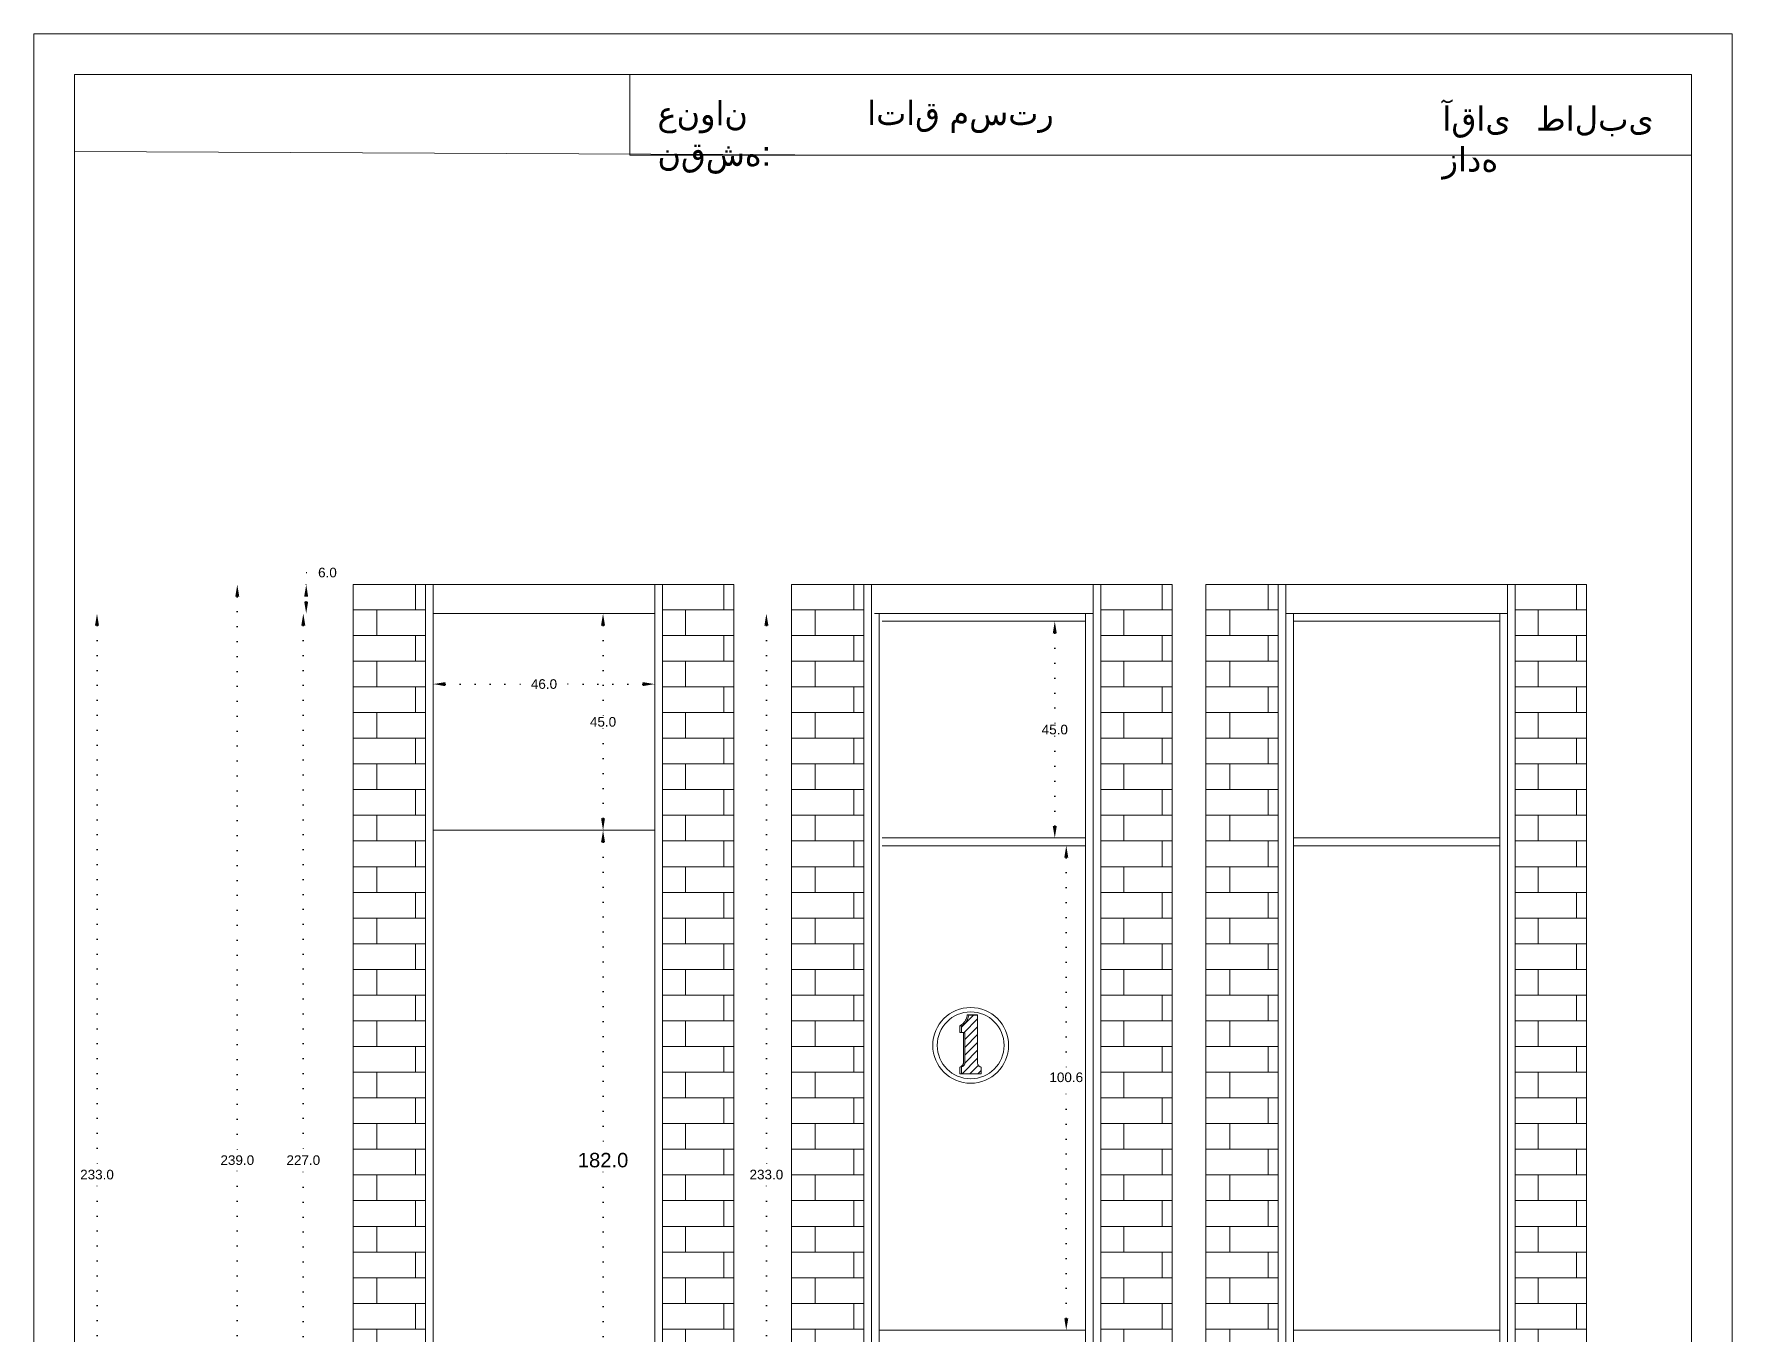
# Model space of a CAD drawing. Header units: centimetres. Extents: x 57 to 5031, y 102 to 2747.
# Drawn here: x 2389.8 to 2742.3, y 785.6 to 1055.5 of the extents above; entities that cross this region are included whole.
import ezdxf

# ---------------------------------------------------------------- set-up
doc = ezdxf.new("R2010")
doc.units = ezdxf.units.CM
doc.header["$MEASUREMENT"] = 0
doc.linetypes.add('ACAD_ISO07W100', pattern=[3, 0, -3])
doc.styles.get("Standard").update_dxf_attribs({"font": 'arial.ttf'})
doc.dimstyles.new('Copy of Standard', dxfattribs={"dimtxt": 2, "dimasz": 2.5, "dimexe": 0.18, "dimexo": 0.0625, "dimgap": 0.09, "dimtad": 0, "dimtih": 1, "dimtoh": 1, "dimdec": 1, "dimzin": 0, "dimdsep": 46, "dimtxsty": 'Standard', "dimcen": 0.09, "dimse1": 1, "dimse2": 1, "dimadec": 0, "dimazin": 0, "dimtfac": 1, "dimtdec": 1, "dimtofl": 0, "dimtmove": 0, "dimatfit": 3, "dimfxl": 1, "dimtolj": 1, "dimtzin": 0, "dimarcsym": 0})
doc.dimstyles.get("Standard").update_dxf_attribs({"dimtxt": 3, "dimasz": 2.5, "dimexe": 0.18, "dimexo": 0.0625, "dimgap": 0.09, "dimtad": 0, "dimtih": 1, "dimtoh": 1, "dimdec": 1, "dimzin": 0, "dimdsep": 46, "dimtxsty": 'Standard', "dimcen": 0.09, "dimse1": 1, "dimse2": 1, "dimadec": 0, "dimazin": 0, "dimtfac": 1, "dimtdec": 1, "dimtofl": 0, "dimtmove": 0, "dimatfit": 3, "dimfxl": 1, "dimtolj": 1, "dimtzin": 0, "dimarcsym": 0})

# ---------------------------------------------------------------- blocks, each defined once
blk = doc.blocks.new('*D168')
at = {"color": 0, "linetype": 'ACAD_ISO07W100', "lineweight": -2, "transparency": 16777216}
for p, q in [((2507.95, 887.67), (2507.95, 823.29)), ((2507.95, 710.67), (2507.95, 820.05))]:
    blk.add_line(p, q, dxfattribs=at)
at = {"color": 0, "transparency": 16777216}
for points in [[(2507.53, 887.67), (2508.36, 887.67), (2507.95, 890.17)], [(2507.53, 710.67), (2508.36, 710.67), (2507.95, 708.17)]]:
    blk.add_solid(points, dxfattribs=at)
at = {"layer": 'Defpoints', "color": 0, "transparency": 16777216}
for p in [(2493.79, 890.17), (2473.29, 708.17), (2507.95, 708.17)]:
    blk.add_point(p, dxfattribs=at)
at = {"color": 0, "lineweight": 20, "transparency": 16777216, "insert": (2507.95, 821.67), "char_height": 3, "attachment_point": 5}
blk.add_mtext('\\A1;182.0', dxfattribs=at)
blk = doc.blocks.new('*D176')
at = {"color": 0, "linetype": 'ACAD_ISO07W100', "lineweight": -2, "transparency": 16777216}
for p, q in [((2475.19, 920.52), (2492.96, 920.52)), ((2516.19, 920.52), (2498.41, 920.52))]:
    blk.add_line(p, q, dxfattribs=at)
at = {"color": 0, "transparency": 16777216}
for points in [[(2475.19, 920.93), (2475.19, 920.1), (2472.69, 920.52)], [(2516.19, 920.93), (2516.19, 920.1), (2518.69, 920.52)]]:
    blk.add_solid(points, dxfattribs=at)
at = {"layer": 'Defpoints', "color": 0, "transparency": 16777216}
for p in [(2472.69, 935.17), (2518.69, 935.17), (2518.69, 920.52)]:
    blk.add_point(p, dxfattribs=at)
at = {"color": 0, "lineweight": 20, "transparency": 16777216, "insert": (2495.69, 920.52), "char_height": 2, "attachment_point": 5}
blk.add_mtext('\\A1;46.0', dxfattribs=at)
blk = doc.blocks.new('*D177')
at = {"color": 0, "linetype": 'ACAD_ISO07W100', "lineweight": -2, "transparency": 16777216}
for p, q in [((2432.04, 938.67), (2432.04, 822.79)), ((2432.04, 704.67), (2432.04, 820.56))]:
    blk.add_line(p, q, dxfattribs=at)
at = {"color": 0, "transparency": 16777216}
for points in [[(2431.62, 938.67), (2432.45, 938.67), (2432.04, 941.17)], [(2431.62, 704.67), (2432.45, 704.67), (2432.04, 702.17)]]:
    blk.add_solid(points, dxfattribs=at)
at = {"layer": 'Defpoints', "color": 0, "transparency": 16777216}
for p in [(2432.04, 941.17), (2472.69, 941.17), (2472.69, 702.17)]:
    blk.add_point(p, dxfattribs=at)
at = {"color": 0, "lineweight": 20, "transparency": 16777216, "insert": (2432.04, 821.67), "char_height": 2, "attachment_point": 5}
blk.add_mtext('\\A1;239.0', dxfattribs=at)
blk = doc.blocks.new('*D178')
at = {"color": 0, "linetype": 'ACAD_ISO07W100', "lineweight": -2, "transparency": 16777216}
for p, q in [((2604.09, 884.47), (2604.09, 839.98)), ((2604.09, 788.87), (2604.09, 837.76))]:
    blk.add_line(p, q, dxfattribs=at)
at = {"color": 0, "transparency": 16777216}
for points in [[(2603.68, 884.47), (2604.51, 884.47), (2604.09, 886.97)], [(2603.68, 788.87), (2604.51, 788.87), (2604.09, 786.37)]]:
    blk.add_solid(points, dxfattribs=at)
at = {"layer": 'Defpoints', "color": 0, "transparency": 16777216}
for p in [(2604.09, 886.97), (2608.06, 886.97), (2584.76, 786.37)]:
    blk.add_point(p, dxfattribs=at)
at = {"color": 0, "lineweight": 20, "transparency": 16777216, "insert": (2604.09, 838.87), "char_height": 2, "attachment_point": 5}
blk.add_mtext('\\A1;100.6', dxfattribs=at)
blk = doc.blocks.new('*D179')
at = {"color": 0, "linetype": 'ACAD_ISO07W100', "lineweight": -2, "transparency": 16777216}
for p, q in [((2601.71, 931.07), (2601.71, 912.18)), ((2601.71, 891.07), (2601.71, 909.96))]:
    blk.add_line(p, q, dxfattribs=at)
at = {"color": 0, "transparency": 16777216}
for points in [[(2601.29, 931.07), (2602.12, 931.07), (2601.71, 933.57)], [(2601.29, 891.07), (2602.12, 891.07), (2601.71, 888.57)]]:
    blk.add_solid(points, dxfattribs=at)
at = {"layer": 'Defpoints', "color": 0, "transparency": 16777216}
for p in [(2586.96, 933.57), (2601.71, 933.57), (2586.96, 888.57)]:
    blk.add_point(p, dxfattribs=at)
at = {"color": 0, "lineweight": 20, "transparency": 16777216, "insert": (2601.71, 911.07), "char_height": 2, "attachment_point": 5}
blk.add_mtext('\\A1;45.0', dxfattribs=at)
blk = doc.blocks.new('*D180')
at = {"color": 0, "linetype": 'ACAD_ISO07W100', "lineweight": -2, "transparency": 16777216}
for p, q in [((2541.85, 932.67), (2541.85, 819.79)), ((2541.85, 704.67), (2541.85, 817.56))]:
    blk.add_line(p, q, dxfattribs=at)
at = {"color": 0, "transparency": 16777216}
for points in [[(2541.44, 932.67), (2542.27, 932.67), (2541.85, 935.17)], [(2541.44, 704.67), (2542.27, 704.67), (2541.85, 702.17)]]:
    blk.add_solid(points, dxfattribs=at)
at = {"layer": 'Defpoints', "color": 0, "transparency": 16777216}
for p in [(2541.85, 935.17), (2564.26, 935.17), (2547.06, 702.17)]:
    blk.add_point(p, dxfattribs=at)
at = {"color": 0, "lineweight": 20, "transparency": 16777216, "insert": (2541.85, 818.67), "char_height": 2, "attachment_point": 5}
blk.add_mtext('\\A1;233.0', dxfattribs=at)
blk = doc.blocks.new('*D170')
at = {"color": 0, "linetype": 'ACAD_ISO07W100', "lineweight": -2, "transparency": 16777216}
for p, q in [((2445.74, 932.67), (2445.74, 822.78)), ((2445.74, 710.67), (2445.74, 820.56))]:
    blk.add_line(p, q, dxfattribs=at)
at = {"color": 0, "transparency": 16777216}
for points in [[(2445.32, 932.67), (2446.15, 932.67), (2445.74, 935.17)], [(2445.32, 710.67), (2446.15, 710.67), (2445.74, 708.17)]]:
    blk.add_solid(points, dxfattribs=at)
at = {"layer": 'Defpoints', "color": 0, "transparency": 16777216}
for p in [(2445.74, 935.17), (2472.69, 935.17), (2472.69, 708.17)]:
    blk.add_point(p, dxfattribs=at)
at = {"color": 0, "lineweight": 20, "transparency": 16777216, "insert": (2445.74, 821.67), "char_height": 2, "attachment_point": 5}
blk.add_mtext('\\A1;227.0', dxfattribs=at)
blk = doc.blocks.new('*D171')
at = {"color": 0, "linetype": 'ACAD_ISO07W100', "lineweight": -2, "transparency": 16777216}
for p, q in [((2446.34, 941.17), (2446.34, 943.67)), ((2446.34, 943.67), (2448.84, 943.67)), ((2446.34, 937.67), (2446.34, 938.67))]:
    blk.add_line(p, q, dxfattribs=at)
at = {"color": 0, "transparency": 16777216}
for points in [[(2445.92, 938.67), (2446.75, 938.67), (2446.34, 941.17)], [(2445.92, 937.67), (2446.75, 937.67), (2446.34, 935.17)]]:
    blk.add_solid(points, dxfattribs=at)
at = {"layer": 'Defpoints', "color": 0, "transparency": 16777216}
for p in [(2446.34, 941.17), (2456.09, 941.17), (2472.69, 935.17)]:
    blk.add_point(p, dxfattribs=at)
at = {"color": 0, "lineweight": 20, "transparency": 16777216, "insert": (2450.75, 943.67), "char_height": 2, "attachment_point": 5}
blk.add_mtext('\\A1;6.0', dxfattribs=at)
blk = doc.blocks.new('*D289')
at = {"color": 0, "linetype": 'ACAD_ISO07W100', "lineweight": -2, "transparency": 16777216}
for p, q in [((2402.92, 932.67), (2402.92, 819.79)), ((2402.92, 704.67), (2402.92, 817.56))]:
    blk.add_line(p, q, dxfattribs=at)
at = {"color": 0, "transparency": 16777216}
for points in [[(2402.5, 932.67), (2403.33, 932.67), (2402.92, 935.17)], [(2402.5, 704.67), (2403.33, 704.67), (2402.92, 702.17)]]:
    blk.add_solid(points, dxfattribs=at)
at = {"layer": 'Defpoints', "color": 0, "transparency": 16777216}
for p in [(2472.69, 935.17), (2402.92, 702.17), (2472.69, 702.17)]:
    blk.add_point(p, dxfattribs=at)
at = {"color": 0, "lineweight": 20, "transparency": 16777216, "insert": (2402.92, 818.67), "char_height": 2, "attachment_point": 5}
blk.add_mtext('\\A1;233.0', dxfattribs=at)
blk = doc.blocks.new('*D290')
at = {"color": 0, "linetype": 'ACAD_ISO07W100', "lineweight": -2, "transparency": 16777216}
for p, q in [((2507.95, 932.67), (2507.95, 913.78)), ((2507.95, 892.67), (2507.95, 911.56))]:
    blk.add_line(p, q, dxfattribs=at)
at = {"color": 0, "transparency": 16777216}
for points in [[(2507.53, 932.67), (2508.36, 932.67), (2507.95, 935.17)], [(2507.53, 892.67), (2508.36, 892.67), (2507.95, 890.17)]]:
    blk.add_solid(points, dxfattribs=at)
at = {"layer": 'Defpoints', "color": 0, "transparency": 16777216}
for p in [(2507.95, 935.17), (2518.69, 935.17), (2518.69, 890.17)]:
    blk.add_point(p, dxfattribs=at)
at = {"color": 0, "lineweight": 20, "transparency": 16777216, "insert": (2507.95, 912.67), "char_height": 2, "attachment_point": 5}
blk.add_mtext('\\A1;45.0', dxfattribs=at)

msp = doc.modelspace()

# ---------------------------------------------------------------- hatches: boundary and pattern name
at = {"lineweight": 20}
h = msp.add_hatch(dxfattribs=at)
h.set_pattern_fill('AR-BRSTD', color=256, scale=2)
h.set_pattern_definition([(0, (-90.9763, 285.1975), (0, 5.334), []), (90, (-90.976, 285.1975), (-8, 5.334), [5.334, -5.334])])
h.paths.add_polyline_path([(2471.09, 941.17), (2456.09, 941.17), (2456.09, 702.17), (2471.09, 702.17)])
h.paths.add_polyline_path([(2520.29, 702.17), (2535.09, 702.17), (2535.09, 941.17), (2520.29, 941.17)])
h = msp.add_hatch(dxfattribs=at)
h.set_pattern_fill('AR-BRSTD', color=256, scale=2)
h.set_pattern_definition([(0, (0, 285.1975), (0, 5.334), []), (90, (0, 285.1975), (-8, 5.334), [5.334, -5.334])])
h.paths.add_polyline_path([(2562.06, 941.17), (2547.06, 941.17), (2547.06, 702.17), (2562.06, 702.17)])
h.paths.add_polyline_path([(2626.06, 941.17), (2611.26, 941.17), (2611.26, 702.17), (2626.06, 702.17)])
h = msp.add_hatch(dxfattribs=at)
h.set_pattern_fill('AR-BRSTD', color=256, scale=2)
h.set_pattern_definition([(0, (86.0154, 285.1975), (0, 5.334), []), (90, (86.015, 285.1975), (-8, 5.334), [5.334, -5.334])])
h.paths.add_polyline_path([(2648.08, 941.17), (2633.08, 941.17), (2633.08, 702.17), (2648.08, 702.17)])
h.paths.add_polyline_path([(2712.08, 941.17), (2697.28, 941.17), (2697.28, 702.17), (2712.08, 702.17)])
h = msp.add_hatch(dxfattribs=at)
h.set_pattern_fill('ANSI31', color=256, scale=9.218651)
h.set_pattern_definition([(45, (1836.46, 1390.8112), (-0.8148213, 0.8148213), [])])
h.paths.add_polyline_path([(2586.23, 841.06), (2586.14, 841.1), (2586.05, 841.16), (2585.97, 841.22), (2585.9, 841.29), (2585.84, 841.37), (2585.79, 841.46), (2585.75, 841.55), (2585.72, 841.64), (2585.7, 841.74), (2585.7, 841.84), (2585.7, 851.77), (2583.84, 851.77), (2583.81, 851.54), (2583.76, 851.31), (2583.69, 851.08), (2583.61, 850.87), (2583.5, 850.66), (2583.38, 850.46), (2583.24, 850.27), (2583.09, 850.1), (2582.92, 849.94), (2582.73, 849.79), (2582.54, 849.66), (2582.33, 849.55), (2582.33, 848.15), (2582.74, 848.15), (2583.05, 848.12), (2583.05, 841.88), (2583.03, 841.79), (2583.01, 841.69), (2582.98, 841.6), (2582.94, 841.51), (2582.88, 841.43), (2582.82, 841.35), (2582.76, 841.28), (2582.68, 841.22), (2582.6, 841.16), (2582.52, 841.12), (2582.43, 841.08), (2582.33, 841.06), (2582.33, 839.63), (2586.42, 839.63), (2586.42, 841.01), (2586.32, 841.03)])

# ---------------------------------------------------------------- linework, layer by layer
for p, q in [((2562.7, 1030.34), (2398.23, 1031.13)), ((2456.09, 941.17), (2535.09, 941.17)), ((2456.09, 702.17), (2456.09, 941.17)), ((2471.09, 941.17), (2471.09, 702.17)), ((2472.69, 941.17), (2472.69, 702.17)), ((2518.69, 941.17), (2518.69, 702.17)), ((2520.29, 941.17), (2520.29, 702.17)), ((2535.09, 702.17), (2535.09, 941.17)), ((2547.06, 941.17), (2626.06, 941.17)), ((2547.06, 702.17), (2547.06, 941.17)), ((2562.06, 702.17), (2562.06, 941.17)), ((2563.66, 702.17), (2563.66, 941.17)), ((2609.66, 941.17), (2609.66, 702.17)), ((2609.66, 941.17), (2609.66, 702.17)), ((2611.26, 941.17), (2611.26, 702.17)), ((2626.06, 702.17), (2626.06, 941.17)), ((2633.08, 941.17), (2712.08, 941.17)), ((2633.08, 702.17), (2633.08, 941.17)), ((2648.08, 702.17), (2648.08, 941.17)), ((2649.68, 702.17), (2649.68, 941.17)), ((2695.68, 941.17), (2695.68, 702.17)), ((2695.68, 941.17), (2695.68, 702.17)), ((2697.28, 941.17), (2697.28, 702.17)), ((2712.08, 702.17), (2712.08, 941.17)), ((2472.69, 935.17), (2518.69, 935.17)), ((2564.26, 935.17), (2609.66, 935.17)), ((2565.26, 702.17), (2565.26, 935.17)), ((2608.06, 935.17), (2608.06, 702.17)), ((2649.68, 935.17), (2695.68, 935.17)), ((2651.28, 702.17), (2651.28, 935.17)), ((2694.08, 935.17), (2694.08, 702.17)), ((2565.86, 933.57), (2608.06, 933.57)), ((2651.28, 933.57), (2694.08, 933.57)), ((2472.69, 890.17), (2518.69, 890.17)), ((2565.86, 888.57), (2608.06, 888.57)), ((2651.28, 888.57), (2694.08, 888.57)), ((2565.86, 886.97), (2608.06, 886.97)), ((2651.28, 886.97), (2694.08, 886.97)), ((2582.33, 849.55), (2582.33, 848.15)), ((2582.33, 839.63), (2586.42, 839.63)), ((2565.26, 786.37), (2608.06, 786.37)), ((2651.28, 786.37), (2694.08, 786.37))]:
    msp.add_line(p, q, dxfattribs=at)
for points in [[(2389.83, 1055.51), (2389.83, 557.06), (2742.27, 557.06), (2742.27, 1055.51)], [(2398.23, 1047.12), (2398.23, 573.47), (2733.88, 573.47), (2733.88, 1047.12)], [(2513.48, 1030.34), (2733.88, 1030.34), (2733.88, 1047.12), (2513.48, 1047.12)]]:
    msp.add_lwpolyline(points, close=True, dxfattribs=at)
for points in [[(2582.02, 839.57), (2586.42, 839.57), (2586.42, 839.63), (2586.42, 841.01), (2586.32, 841.03), (2586.23, 841.06), (2586.14, 841.1), (2586.05, 841.16), (2585.97, 841.22), (2585.9, 841.29), (2585.84, 841.37), (2585.79, 841.46), (2585.75, 841.55), (2585.72, 841.64), (2585.7, 841.74), (2585.7, 841.84), (2585.7, 851.77), (2585.7, 851.83), (2583.53, 851.83), (2583.51, 851.59), (2583.46, 851.36), (2583.39, 851.14), (2583.3, 850.92), (2583.2, 850.71), (2583.07, 850.5), (2582.93, 850.32), (2582.78, 850.14), (2582.61, 849.98), (2582.42, 849.83), (2582.22, 849.7), (2582.02, 849.59), (2582.02, 848.15), (2582.33, 848.15), (2582.74, 848.15), (2582.74, 841.84), (2582.73, 841.75), (2582.7, 841.65), (2582.67, 841.56), (2582.63, 841.47), (2582.57, 841.39), (2582.51, 841.31), (2582.45, 841.24), (2582.37, 841.17), (2582.29, 841.12), (2582.2, 841.07), (2582.11, 841.04), (2582.02, 841.01), (2582.02, 839.57), (2582.33, 839.63), (2582.33, 841.06), (2582.43, 841.08), (2582.52, 841.12), (2582.6, 841.16), (2582.68, 841.22), (2582.76, 841.28), (2582.82, 841.35), (2582.88, 841.43), (2582.94, 841.51), (2582.98, 841.6), (2583.01, 841.69), (2583.03, 841.79), (2583.05, 841.88), (2583.05, 848.12), (2582.74, 848.15)], [(2582.02, 849.59), (2582.33, 849.55), (2582.54, 849.66), (2582.73, 849.79), (2582.92, 849.94), (2583.09, 850.1), (2583.24, 850.27), (2583.38, 850.46), (2583.5, 850.66), (2583.61, 850.87), (2583.69, 851.08), (2583.76, 851.31), (2583.81, 851.54), (2583.84, 851.77)], [(2583.53, 851.83), (2583.84, 851.77), (2585.7, 851.77)]]:
    msp.add_lwpolyline(points, dxfattribs=at)
for radius in [7.86, 6.94]:
    msp.add_circle((2584.25, 845.51), radius, dxfattribs=at)

# ---------------------------------------------------------------- texts
at = {"lineweight": 20, "attachment_point": 1}
for s, width, gutter_width, heights, insert, char_height in [('{\\fArial|b0|i0|c178|p34;عنوان نقشه}:', 37.351, 228.23, [0], (2519.25, 1041.57), 5.0348), ('{\\fArial|b0|i0|c178|p34;اتاق مستر}', 43.6412, 228.23, [0], (2562.79, 1041.64), 5.0348), ('\\pxqj;{\\fArial|b0|i0|c178|p34;آقای طالبی زاده}', 43.7079, 230.08, [10.7], (2682.17, 1040.5), 5.0757)]:
    msp.add_mtext_dynamic_manual_height_columns(s, width=width, gutter_width=gutter_width, heights=heights, dxfattribs=dict(at, insert=insert, char_height=char_height))

# ---------------------------------------------------------------- dimensions: what is measured, and where the dimension line sits
at = {"lineweight": 20}
for base, p1, p2, angle, picture, middle in [((2446.34, 941.17), (2472.69, 935.17), (2456.09, 941.17), 270, '*D171', (2450.75, 943.67)), ((2402.92, 702.17), (2472.69, 935.17), (2472.69, 702.17), 90, '*D289', (2402.92, 818.67)), ((2445.74, 935.17), (2472.69, 708.17), (2472.69, 935.17), 270, '*D170', (2445.74, 821.67)), ((2507.95, 935.17), (2518.69, 890.17), (2518.69, 935.17), 90, '*D290', (2507.95, 912.67)), ((2541.85, 935.17), (2547.06, 702.17), (2564.26, 935.17), 270, '*D180', (2541.85, 818.67)), ((2601.71, 933.57), (2586.96, 888.57), (2586.96, 933.57), 90, '*D179', (2601.71, 911.07))]:
    dim = msp.add_linear_dim(base=base, p1=p1, p2=p2, angle=angle, dimstyle='Copy of Standard', dxfattribs=at)
    dim.commit()
    dim.dimension.update_dxf_attribs({"geometry": picture, "text_midpoint": middle})
for base, p1, p2, angle, dimstyle, picture, middle in [((2432.04, 941.17), (2472.69, 702.17), (2472.69, 941.17), 270, 'Copy of Standard', '*D177', (2432.04, 821.67)), ((2507.95, 708.17), (2493.79, 890.17), (2473.29, 708.17), 90, 'Standard', '*D168', (2507.95, 821.67)), ((2604.09, 886.97), (2584.76, 786.37), (2608.06, 886.97), 90, 'Copy of Standard', '*D178', (2604.09, 838.87))]:
    dim = msp.add_linear_dim(base=base, p1=p1, p2=p2, angle=angle, dimstyle=dimstyle, dxfattribs=at)
    dim.commit()
    dim.dimension.update_dxf_attribs({"geometry": picture, "text_midpoint": middle, "dimtype": 160})
dim = msp.add_linear_dim(base=(2518.69, 920.52), p1=(2472.69, 935.17), p2=(2518.69, 935.17), dimstyle='Copy of Standard', dxfattribs=at)
dim.commit()
dim.dimension.update_dxf_attribs({"geometry": '*D176', "text_midpoint": (2495.69, 920.52)})

doc.saveas('drawing.dxf')
